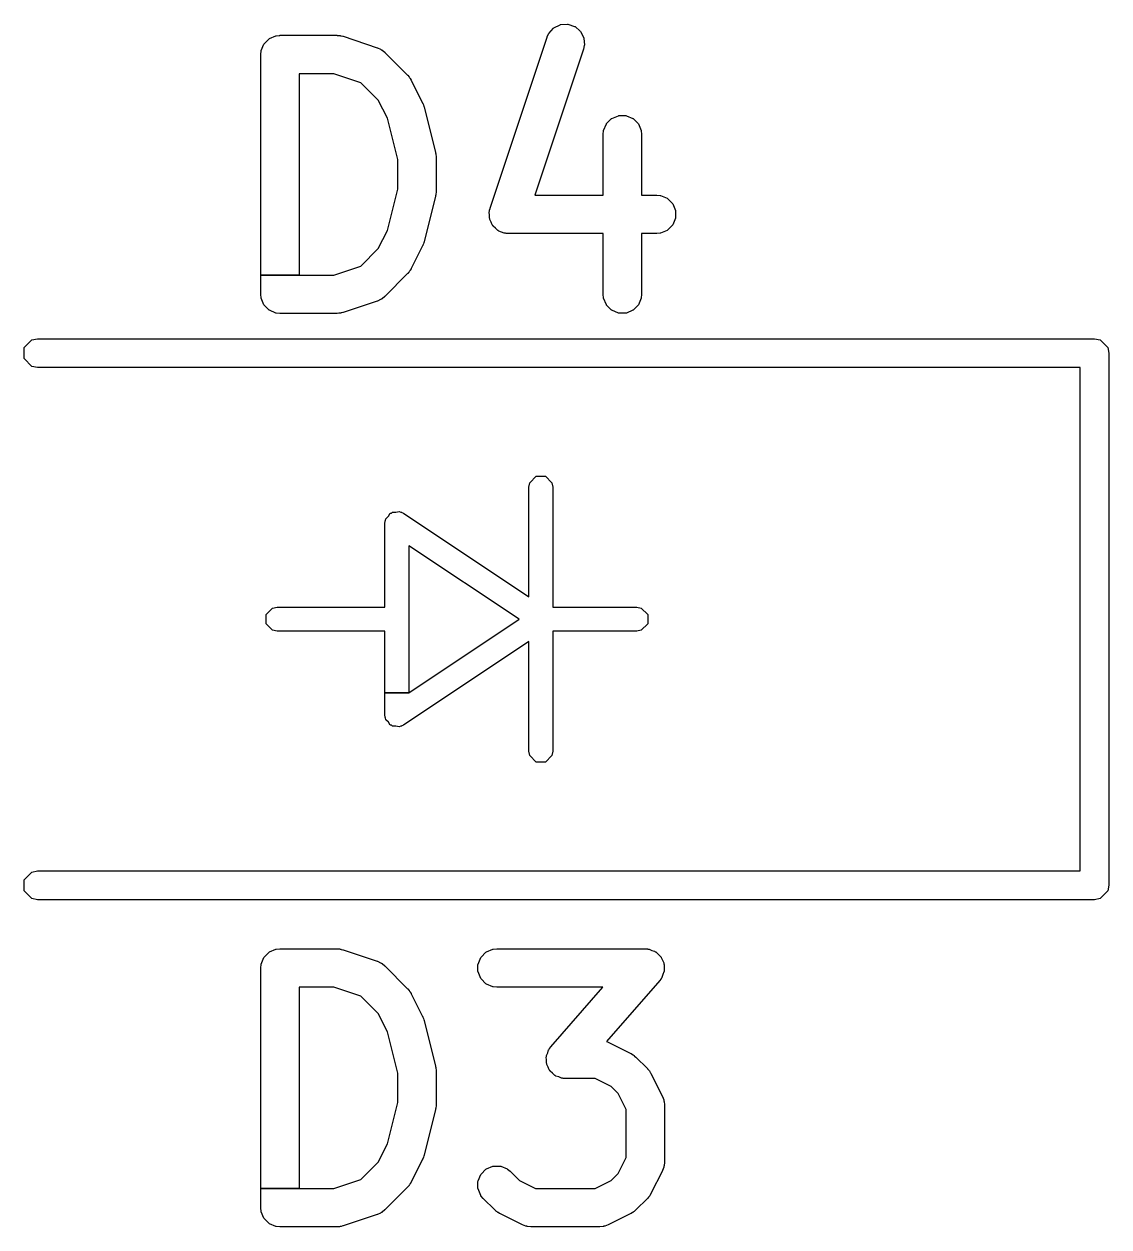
# Model space of a CAD drawing. Header units: millimetres. Extents: x 73 to 173, y -160 to -92.
# Drawn here: x 149.94 to 154.47, y -159.66 to -154.65 of the extents above; entities that cross this region are included whole.
import ezdxf

# ---------------------------------------------------------------- set-up
doc = ezdxf.new("R2010")
doc.units = ezdxf.units.MM
doc.layers.add('F.Silkscreen', color=41, linetype='CONTINUOUS', true_color=0xf2eda1)

msp = doc.modelspace()

# ---------------------------------------------------------------- linework, layer by layer
at = {"layer": 'F.Silkscreen', "linetype": 'CONTINUOUS'}
for p, q in [((152.133447, -154.686782), (152.152621, -154.664675)), ((152.152621, -154.664675), (152.154162, -154.663479)), ((152.154162, -154.663479), (152.180335, -154.650392)), ((152.180335, -154.650392), (152.182216, -154.649877)), ((152.182216, -154.649877), (152.211406, -154.647802)), ((152.211406, -154.647802), (152.213342, -154.648046)), ((152.213342, -154.648046), (152.241104, -154.6573)), ((152.241104, -154.6573), (152.242799, -154.658266)), ((152.242799, -154.658266), (152.264907, -154.67744)), ((150.946009, -154.729615), (150.966701, -154.708923)), ((150.966701, -154.708923), (150.968324, -154.70784)), ((150.968324, -154.70784), (150.99536, -154.696641)), ((150.99536, -154.696641), (150.996783, -154.696284)), ((150.996783, -154.696284), (151.011415, -154.694843)), ((151.011415, -154.694843), (151.011905, -154.694819)), ((151.011905, -154.694819), (151.25, -154.694819)), ((151.25, -154.694819), (151.25049, -154.694843)), ((151.25049, -154.694843), (151.257476, -154.69553)), ((151.257476, -154.69553), (151.259026, -154.695421)), ((151.259026, -154.695421), (151.260488, -154.695532)), ((151.260488, -154.695532), (151.26278, -154.696052)), ((151.26278, -154.696052), (151.265123, -154.696284)), ((151.265123, -154.696284), (151.266545, -154.69664)), ((151.266545, -154.69664), (151.267989, -154.697237)), ((151.267989, -154.697237), (151.274826, -154.698793)), ((151.274826, -154.698793), (151.275298, -154.698925)), ((151.275298, -154.698925), (151.418155, -154.746544)), ((151.888392, -155.416187), (152.126487, -154.701902)), ((152.126487, -154.701902), (152.126664, -154.701445)), ((152.126664, -154.701445), (152.132658, -154.68802)), ((152.132658, -154.68802), (152.133447, -154.686782)), ((152.264907, -154.67744), (152.266103, -154.678981)), ((152.266103, -154.678981), (152.279189, -154.705155)), ((152.279189, -154.705155), (152.279704, -154.707036)), ((152.279704, -154.707036), (152.281779, -154.736226)), ((150.931905, -154.774819), (150.931929, -154.774329)), ((150.931905, -155.694819), (150.931905, -154.774819)), ((150.931929, -154.774329), (150.93337, -154.759697)), ((150.93337, -154.759697), (150.933727, -154.758274)), ((150.933727, -154.758274), (150.944926, -154.731238)), ((150.944926, -154.731238), (150.946009, -154.729615)), ((151.418155, -154.746544), (151.418612, -154.746721)), ((151.418612, -154.746721), (151.432037, -154.752715)), ((151.432037, -154.752715), (151.433275, -154.753504)), ((151.433275, -154.753504), (151.434696, -154.754737)), ((151.434696, -154.754737), (151.436439, -154.755459)), ((151.436439, -154.755459), (151.437697, -154.756213)), ((151.437697, -154.756213), (151.449062, -154.76554)), ((151.449062, -154.76554), (151.449426, -154.765869)), ((151.449426, -154.765869), (151.544664, -154.861107)), ((152.278275, -154.752499), (152.07528, -155.361485)), ((152.278408, -154.752027), (152.278275, -154.752499)), ((152.281668, -154.73769), (152.278408, -154.752027)), ((152.281779, -154.736226), (152.281668, -154.73769)), ((151.23702, -154.854819), (151.091905, -154.854819)), ((151.091905, -154.854819), (151.091905, -155.694819)), ((151.34964, -154.892359), (151.23702, -154.854819)), ((151.544664, -154.861107), (151.544993, -154.861471)), ((151.544993, -154.861471), (151.549445, -154.866895)), ((151.549445, -154.866895), (151.550622, -154.867916)), ((151.550622, -154.867916), (151.551576, -154.869028)), ((151.551576, -154.869028), (151.552827, -154.871015)), ((151.552827, -154.871015), (151.554321, -154.872836)), ((151.554321, -154.872836), (151.555076, -154.874096)), ((151.555076, -154.874096), (151.555672, -154.875536)), ((151.422347, -154.965066), (151.34964, -154.892359)), ((151.555672, -154.875536), (151.559408, -154.881471)), ((151.559408, -154.881471), (151.559649, -154.881899)), ((151.559649, -154.881899), (151.607268, -154.977137)), ((151.46023, -155.040832), (151.422347, -154.965066)), ((151.607268, -154.977137), (151.607466, -154.977586)), ((151.607466, -154.977586), (151.60769, -154.978172)), ((151.60769, -154.978172), (151.608237, -154.979196)), ((151.608237, -154.979196), (151.610412, -154.985285)), ((151.610412, -154.985285), (151.612721, -154.991317)), ((151.612721, -154.991317), (151.612972, -154.99245)), ((151.612972, -154.99245), (151.613183, -154.993041)), ((151.613183, -154.993041), (151.613326, -154.993511)), ((151.613326, -154.993511), (151.660945, -155.183987)), ((151.503333, -155.213241), (151.46023, -155.040832)), ((152.362298, -155.091607), (152.373497, -155.064571)), ((152.373497, -155.064571), (152.37458, -155.062948)), ((152.37458, -155.062948), (152.395272, -155.042256)), ((152.395272, -155.042256), (152.396895, -155.041173)), ((152.396895, -155.041173), (152.423931, -155.029974)), ((152.423931, -155.029974), (152.425844, -155.029593)), ((152.425844, -155.029593), (152.455108, -155.029593)), ((152.455108, -155.029593), (152.457021, -155.029974)), ((152.457021, -155.029974), (152.484057, -155.041173)), ((152.484057, -155.041173), (152.48568, -155.042256)), ((152.48568, -155.042256), (152.506372, -155.062948)), ((152.506372, -155.062948), (152.507455, -155.064571)), ((152.507455, -155.064571), (152.518654, -155.091607)), ((152.360476, -155.108152), (152.3605, -155.107662)), ((152.360476, -155.361485), (152.360476, -155.108152)), ((152.3605, -155.107662), (152.361941, -155.09303)), ((152.361941, -155.09303), (152.362298, -155.091607)), ((152.518654, -155.091607), (152.519011, -155.09303)), ((152.519011, -155.09303), (152.520452, -155.107662)), ((152.520452, -155.107662), (152.520476, -155.108152)), ((152.520476, -155.108152), (152.520476, -155.361485)), ((151.503333, -155.336395), (151.503333, -155.213241)), ((151.660945, -155.183987), (151.66104, -155.184469)), ((151.66104, -155.184469), (151.661324, -155.186392)), ((151.661324, -155.186392), (151.661512, -155.186846)), ((151.661512, -155.186846), (151.661868, -155.188269)), ((151.661868, -155.188269), (151.662398, -155.19366)), ((151.662398, -155.19366), (151.66319, -155.199012)), ((151.663189, -155.200482), (151.663117, -155.200959)), ((151.663117, -155.200959), (151.663309, -155.202899)), ((151.66319, -155.199012), (151.663189, -155.200482)), ((151.663309, -155.202899), (151.663333, -155.20339)), ((151.663333, -155.20339), (151.663333, -155.346247)), ((151.46023, -155.508803), (151.503333, -155.336395)), ((151.660945, -155.36565), (151.613326, -155.556126)), ((151.66104, -155.365168), (151.660945, -155.36565)), ((151.661324, -155.363243), (151.66104, -155.365168)), ((151.661511, -155.362793), (151.661324, -155.363243)), ((151.661868, -155.361368), (151.661511, -155.362793)), ((151.662398, -155.355975), (151.661868, -155.361368)), ((151.66319, -155.350625), (151.662398, -155.355975)), ((151.663309, -155.346738), (151.663117, -155.348677)), ((151.663117, -155.348677), (151.663189, -155.349156)), ((151.663189, -155.349156), (151.66319, -155.350625)), ((151.663333, -155.346247), (151.663309, -155.346738)), ((152.07528, -155.361485), (152.360476, -155.361485)), ((152.520476, -155.361485), (152.583333, -155.361485)), ((152.583333, -155.361485), (152.583823, -155.361509)), ((152.583823, -155.361509), (152.598455, -155.36295)), ((152.598455, -155.36295), (152.599878, -155.363307)), ((152.599878, -155.363307), (152.626914, -155.374506)), ((152.626914, -155.374506), (152.628537, -155.375589)), ((152.628537, -155.375589), (152.649229, -155.396281)), ((151.885727, -155.426853), (151.886107, -155.424941)), ((151.885727, -155.427794), (151.885727, -155.426853)), ((151.886107, -155.424941), (151.886704, -155.423497)), ((151.886704, -155.423497), (151.88826, -155.416659)), ((151.88826, -155.416659), (151.888392, -155.416187)), ((152.649229, -155.396281), (152.650312, -155.397904)), ((152.650312, -155.397904), (152.661511, -155.42494)), ((152.661511, -155.42494), (152.661892, -155.426853)), ((152.661892, -155.426853), (152.661892, -155.456117)), ((151.884888, -155.43246), (151.884999, -155.430996)), ((151.885727, -155.444262), (151.884888, -155.43246)), ((151.884999, -155.430996), (151.885727, -155.427794)), ((151.885727, -155.456117), (151.885727, -155.444262)), ((151.886108, -155.458031), (151.885727, -155.456117)), ((151.886829, -155.459772), (151.886108, -155.458031)), ((151.886963, -155.46165), (151.886829, -155.459772)), ((151.887478, -155.463531), (151.886963, -155.46165)), ((151.892772, -155.474121), (151.887478, -155.463531)), ((151.897307, -155.485067), (151.892772, -155.474121)), ((152.661511, -155.45803), (152.650312, -155.485066)), ((152.661892, -155.456117), (152.661511, -155.45803)), ((151.422347, -155.58457), (151.46023, -155.508803)), ((151.89839, -155.486689), (151.897307, -155.485067)), ((151.899723, -155.488022), (151.89839, -155.486689)), ((151.900564, -155.489704), (151.899723, -155.488022)), ((151.90176, -155.491245), (151.900564, -155.489704)), ((151.910698, -155.498997), (151.90176, -155.491245)), ((151.919082, -155.507381), (151.910698, -155.498997)), ((151.920705, -155.508465), (151.919082, -155.507381)), ((151.922444, -155.509185), (151.920705, -155.508465)), ((151.923867, -155.510419), (151.922444, -155.509185)), ((151.925562, -155.511385), (151.923867, -155.510419)), ((151.936797, -155.51513), (151.925562, -155.511385)), ((151.947741, -155.519663), (151.936797, -155.51513)), ((151.949165, -155.52002), (151.947741, -155.519663)), ((151.952429, -155.52034), (151.949165, -155.52002)), ((151.953323, -155.520639), (151.952429, -155.52034)), ((151.955262, -155.520883), (151.953323, -155.520639)), ((151.95681, -155.520772), (151.955262, -155.520883)), ((151.963796, -155.521461), (151.95681, -155.520772)), ((151.964286, -155.521485), (151.963796, -155.521461)), ((152.360476, -155.521485), (151.964286, -155.521485)), ((152.360476, -155.774819), (152.360476, -155.521485)), ((152.583333, -155.521485), (152.520476, -155.521485)), ((152.520476, -155.521485), (152.520476, -155.774819)), ((152.583823, -155.521461), (152.583333, -155.521485)), ((152.598455, -155.52002), (152.583823, -155.521461)), ((152.599878, -155.519663), (152.598455, -155.52002)), ((152.626914, -155.508464), (152.599878, -155.519663)), ((152.628537, -155.507381), (152.626914, -155.508464)), ((152.649229, -155.486689), (152.628537, -155.507381)), ((152.650312, -155.485066), (152.649229, -155.486689)), ((151.607268, -155.5725), (151.559649, -155.667738)), ((151.607466, -155.572049), (151.607268, -155.5725)), ((151.607689, -155.571464), (151.607466, -155.572049)), ((151.608237, -155.570441), (151.607689, -155.571464)), ((151.610407, -155.564365), (151.608237, -155.570441)), ((151.612721, -155.558321), (151.610407, -155.564365)), ((151.612971, -155.557188), (151.612721, -155.558321)), ((151.613183, -155.556597), (151.612971, -155.557188)), ((151.613326, -155.556126), (151.613183, -155.556597)), ((151.349639, -155.657278), (151.422347, -155.58457)), ((151.23702, -155.694819), (151.349639, -155.657278)), ((151.55432, -155.676801), (151.552828, -155.678616)), ((151.555076, -155.675539), (151.55432, -155.676801)), ((151.555669, -155.674103), (151.555076, -155.675539)), ((151.559408, -155.668166), (151.555669, -155.674103)), ((151.559649, -155.667738), (151.559408, -155.668166)), ((150.931905, -155.774819), (150.931905, -155.694819)), ((150.931905, -155.694819), (151.091905, -155.694819)), ((151.091905, -155.694819), (150.931905, -155.694819)), ((151.091905, -155.694819), (151.23702, -155.694819)), ((151.544665, -155.688529), (151.449426, -155.783769)), ((151.544994, -155.688165), (151.544665, -155.688529)), ((151.549441, -155.682744), (151.544994, -155.688165)), ((151.550619, -155.681724), (151.549441, -155.682744)), ((151.551577, -155.680607), (151.550619, -155.681724)), ((151.552828, -155.678616), (151.551577, -155.680607)), ((150.931929, -155.775309), (150.931905, -155.774819)), ((150.93337, -155.789941), (150.931929, -155.775309)), ((152.3605, -155.775309), (152.360476, -155.774819)), ((152.361941, -155.789941), (152.3605, -155.775309)), ((152.520452, -155.775309), (152.519011, -155.789941)), ((152.520476, -155.774819), (152.520452, -155.775309)), ((150.933727, -155.791364), (150.93337, -155.789941)), ((150.944926, -155.8184), (150.933727, -155.791364)), ((150.946009, -155.820023), (150.944926, -155.8184)), ((150.966701, -155.840715), (150.946009, -155.820023)), ((151.418155, -155.803094), (151.275298, -155.850713)), ((151.418612, -155.802917), (151.418155, -155.803094)), ((151.432037, -155.796923), (151.418612, -155.802917)), ((151.433276, -155.796133), (151.432037, -155.796923)), ((151.434696, -155.7949), (151.433276, -155.796133)), ((151.436437, -155.79418), (151.434696, -155.7949)), ((151.437697, -155.793425), (151.436437, -155.79418)), ((151.449062, -155.784098), (151.437697, -155.793425)), ((151.449426, -155.783769), (151.449062, -155.784098)), ((152.362298, -155.791364), (152.361941, -155.789941)), ((152.373497, -155.8184), (152.362298, -155.791364)), ((152.37458, -155.820023), (152.373497, -155.8184)), ((152.395272, -155.840715), (152.37458, -155.820023)), ((152.506372, -155.820023), (152.48568, -155.840715)), ((152.507455, -155.8184), (152.506372, -155.820023)), ((152.518654, -155.791364), (152.507455, -155.8184)), ((152.519011, -155.789941), (152.518654, -155.791364)), ((150.968324, -155.841798), (150.966701, -155.840715)), ((150.99536, -155.852997), (150.968324, -155.841798)), ((150.996783, -155.853354), (150.99536, -155.852997)), ((151.011415, -155.854795), (150.996783, -155.853354)), ((151.011905, -155.854819), (151.011415, -155.854795)), ((151.25, -155.854819), (151.011905, -155.854819)), ((151.250491, -155.854795), (151.25, -155.854819)), ((151.257475, -155.854106), (151.250491, -155.854795)), ((151.259024, -155.854217), (151.257475, -155.854106)), ((151.260489, -155.854105), (151.259024, -155.854217)), ((151.262776, -155.853584), (151.260489, -155.854105)), ((151.265121, -155.853354), (151.262776, -155.853584)), ((151.266547, -155.852997), (151.265121, -155.853354)), ((151.267985, -155.8524), (151.266547, -155.852997)), ((151.274825, -155.850846), (151.267985, -155.8524)), ((151.275298, -155.850713), (151.274825, -155.850846)), ((152.396895, -155.841798), (152.395272, -155.840715)), ((152.423931, -155.852997), (152.396895, -155.841798)), ((152.425844, -155.853378), (152.423931, -155.852997)), ((152.455108, -155.853378), (152.425844, -155.853378)), ((152.457021, -155.852997), (152.455108, -155.853378)), ((152.484057, -155.841798), (152.457021, -155.852997)), ((152.48568, -155.840715), (152.484057, -155.841798)), ((149.944567, -155.997039), (149.977039, -155.964567)), ((149.977039, -155.964567), (150, -155.96)), ((150, -155.96), (154.41, -155.96)), ((154.41, -155.96), (154.432961, -155.964567)), ((154.432961, -155.964567), (154.465433, -155.997039)), ((149.944567, -156.042961), (149.944567, -155.997039)), ((154.465433, -155.997039), (154.47, -156.02)), ((154.47, -156.02), (154.47, -158.24)), ((149.977039, -156.075433), (149.944567, -156.042961)), ((150, -156.08), (149.977039, -156.075433)), ((154.35, -156.08), (150, -156.08)), ((154.35, -158.18), (154.35, -156.08)), ((152.05, -156.58), (152.053806, -156.560866)), ((152.05, -157.036573), (152.05, -156.58)), ((152.053806, -156.560866), (152.080866, -156.533806)), ((152.080866, -156.533806), (152.119134, -156.533806)), ((152.119134, -156.533806), (152.146194, -156.560866)), ((152.146194, -156.560866), (152.15, -156.58)), ((152.15, -156.58), (152.15, -157.08)), ((151.495428, -156.683806), (151.509703, -156.680951)), ((151.509703, -156.680951), (151.516617, -156.683806)), ((151.45, -156.73), (151.451441, -156.722751)), ((151.45, -157.08), (151.45, -156.73)), ((151.450951, -156.720297), (151.452346, -156.718203)), ((151.451441, -156.722751), (151.450951, -156.720297)), ((151.452346, -156.718203), (151.453806, -156.710866)), ((151.453806, -156.710866), (151.464102, -156.700569)), ((151.464102, -156.700569), (151.472178, -156.688456)), ((151.472178, -156.688456), (151.477225, -156.687446)), ((151.477225, -156.687446), (151.480866, -156.683806)), ((151.480866, -156.683806), (151.495428, -156.683806)), ((151.516617, -156.683806), (151.519134, -156.683806)), ((151.519134, -156.683806), (151.520904, -156.685576)), ((151.520904, -156.685576), (151.527735, -156.688397)), ((151.527735, -156.688397), (152.05, -157.036573)), ((152.009861, -157.13), (151.55, -156.823426)), ((151.55, -156.823426), (151.55, -157.436573)), ((150.980866, -157.083806), (151, -157.08)), ((151, -157.08), (151.45, -157.08)), ((152.15, -157.08), (152.5, -157.08)), ((152.5, -157.08), (152.519134, -157.083806)), ((150.953806, -157.110866), (150.980866, -157.083806)), ((150.953806, -157.149134), (150.953806, -157.110866)), ((151.55, -157.436573), (152.009861, -157.13)), ((152.519134, -157.083806), (152.546194, -157.110866)), ((152.546194, -157.110866), (152.546194, -157.149134)), ((150.980866, -157.176194), (150.953806, -157.149134)), ((151, -157.18), (150.980866, -157.176194)), ((151.45, -157.18), (151, -157.18)), ((151.45, -157.436573), (151.45, -157.18)), ((152.5, -157.18), (152.15, -157.18)), ((152.15, -157.18), (152.15, -157.68)), ((152.519134, -157.176194), (152.5, -157.18)), ((152.546194, -157.149134), (152.519134, -157.176194)), ((152.05, -157.223426), (151.527735, -157.571603)), ((152.05, -157.68), (152.05, -157.223426)), ((151.45, -157.53), (151.45, -157.436573)), ((151.45, -157.436573), (151.55, -157.436573)), ((151.55, -157.436573), (151.45, -157.436573)), ((151.451441, -157.537248), (151.45, -157.53)), ((151.450951, -157.539703), (151.451441, -157.537248)), ((151.452346, -157.541796), (151.450951, -157.539703)), ((151.453806, -157.549134), (151.452346, -157.541796)), ((151.464102, -157.55943), (151.453806, -157.549134)), ((151.472178, -157.571544), (151.464102, -157.55943)), ((151.477225, -157.572553), (151.472178, -157.571544)), ((151.480866, -157.576194), (151.477225, -157.572553)), ((151.495428, -157.576194), (151.480866, -157.576194)), ((151.509703, -157.579049), (151.495428, -157.576194)), ((151.516617, -157.576194), (151.509703, -157.579049)), ((151.519134, -157.576194), (151.516617, -157.576194)), ((151.520904, -157.574423), (151.519134, -157.576194)), ((151.527735, -157.571603), (151.520904, -157.574423)), ((152.053806, -157.699134), (152.05, -157.68)), ((152.15, -157.68), (152.146194, -157.699134)), ((152.080866, -157.726194), (152.053806, -157.699134)), ((152.119134, -157.726194), (152.080866, -157.726194)), ((152.146194, -157.699134), (152.119134, -157.726194)), ((149.944567, -158.217039), (149.977039, -158.184567)), ((149.977039, -158.184567), (150, -158.18)), ((150, -158.18), (154.35, -158.18)), ((149.944567, -158.262961), (149.944567, -158.217039)), ((149.977039, -158.295433), (149.944567, -158.262961)), ((154.465433, -158.262961), (154.432961, -158.295433)), ((154.47, -158.24), (154.465433, -158.262961)), ((150, -158.3), (149.977039, -158.295433)), ((154.41, -158.3), (150, -158.3)), ((154.432961, -158.295433), (154.41, -158.3)), ((150.946009, -158.539615), (150.966701, -158.518923)), ((150.966701, -158.518923), (150.968324, -158.51784)), ((150.968324, -158.51784), (150.99536, -158.506641)), ((150.99536, -158.506641), (150.996783, -158.506284)), ((150.996783, -158.506284), (151.011415, -158.504843)), ((151.011415, -158.504843), (151.011905, -158.504819)), ((151.011905, -158.504819), (151.25, -158.504819)), ((151.25, -158.504819), (151.25049, -158.504843)), ((151.25049, -158.504843), (151.257476, -158.50553)), ((151.257476, -158.50553), (151.259026, -158.505421)), ((151.259026, -158.505421), (151.260488, -158.505532)), ((151.260488, -158.505532), (151.26278, -158.506052)), ((151.26278, -158.506052), (151.265123, -158.506284)), ((151.265123, -158.506284), (151.266545, -158.50664)), ((151.266545, -158.50664), (151.267989, -158.507237)), ((151.267989, -158.507237), (151.274826, -158.508793)), ((151.274826, -158.508793), (151.275298, -158.508925)), ((151.275298, -158.508925), (151.418155, -158.556544)), ((151.850771, -158.539615), (151.871463, -158.518923)), ((151.871463, -158.518923), (151.873086, -158.51784)), ((151.873086, -158.51784), (151.900122, -158.506641)), ((151.900122, -158.506641), (151.901545, -158.506284)), ((151.901545, -158.506284), (151.916177, -158.504843)), ((151.916177, -158.504843), (151.916667, -158.504819)), ((151.916667, -158.504819), (152.535714, -158.504819)), ((152.535714, -158.504819), (152.536204, -158.504843)), ((152.536204, -158.504843), (152.543531, -158.505564)), ((152.543531, -158.505564), (152.545088, -158.505461)), ((152.545088, -158.505461), (152.547021, -158.505713)), ((152.547021, -158.505713), (152.547835, -158.505988)), ((152.547835, -158.505988), (152.550836, -158.506284)), ((152.550836, -158.506284), (152.552259, -158.506641)), ((152.552259, -158.506641), (152.56336, -158.511239)), ((152.56336, -158.511239), (152.574743, -158.515089)), ((152.574743, -158.515089), (152.576432, -158.516061)), ((152.576432, -158.516061), (152.577717, -158.517185)), ((152.577717, -158.517185), (152.579297, -158.51784)), ((152.579297, -158.51784), (152.580918, -158.518923)), ((152.580918, -158.518923), (152.589419, -158.527424)), ((152.589419, -158.527424), (152.598457, -158.535332)), ((152.598457, -158.535332), (152.599647, -158.536879)), ((152.599647, -158.536879), (152.600403, -158.538408)), ((150.931905, -158.584819), (150.931929, -158.584329)), ((150.931905, -159.504819), (150.931905, -158.584819)), ((150.931929, -158.584329), (150.93337, -158.569697)), ((150.93337, -158.569697), (150.933727, -158.568274)), ((150.933727, -158.568274), (150.944926, -158.541238)), ((150.944926, -158.541238), (150.946009, -158.539615)), ((151.418155, -158.556544), (151.418612, -158.556721)), ((151.418612, -158.556721), (151.432037, -158.562715)), ((151.432037, -158.562715), (151.433275, -158.563504)), ((151.433275, -158.563504), (151.434696, -158.564737)), ((151.434696, -158.564737), (151.436439, -158.565459)), ((151.436439, -158.565459), (151.437697, -158.566213)), ((151.437697, -158.566213), (151.449062, -158.57554)), ((151.449062, -158.57554), (151.449426, -158.575869)), ((151.449426, -158.575869), (151.544664, -158.671107)), ((151.838108, -158.570187), (151.838489, -158.568274)), ((151.838108, -158.599451), (151.838108, -158.570187)), ((151.838489, -158.568274), (151.849688, -158.541238)), ((151.849688, -158.541238), (151.850771, -158.539615)), ((152.600403, -158.538408), (152.60161, -158.539615)), ((152.60161, -158.539615), (152.602693, -158.541238)), ((152.602693, -158.541238), (152.607286, -158.552328)), ((152.607286, -158.552328), (152.612619, -158.563111)), ((152.612619, -158.563111), (152.613126, -158.564995)), ((152.613126, -158.564995), (152.613239, -158.566698)), ((152.613239, -158.566698), (152.613892, -158.568274)), ((152.613892, -158.568274), (152.614273, -158.570187)), ((152.614273, -158.570187), (152.614273, -158.582204)), ((152.614273, -158.582204), (152.615072, -158.594193)), ((151.838489, -158.601364), (151.838108, -158.599451)), ((151.849688, -158.6284), (151.838489, -158.601364)), ((151.850771, -158.630023), (151.849688, -158.6284)), ((151.871463, -158.650715), (151.850771, -158.630023)), ((152.59592, -158.6375), (152.373748, -158.891409)), ((152.596225, -158.637115), (152.59592, -158.6375)), ((152.600507, -158.631123), (152.596225, -158.637115)), ((152.601608, -158.630024), (152.600507, -158.631123)), ((152.602694, -158.628399), (152.601608, -158.630024)), ((152.603023, -158.627603), (152.602694, -158.628399)), ((152.604775, -158.625154), (152.603023, -158.627603)), ((152.605445, -158.623847), (152.604775, -158.625154)), ((152.609294, -158.612462), (152.605445, -158.623847)), ((152.613892, -158.601365), (152.609294, -158.612462)), ((152.614273, -158.599451), (152.613892, -158.601365)), ((152.614819, -158.596127), (152.614273, -158.597741)), ((152.614273, -158.597741), (152.614273, -158.599451)), ((152.615072, -158.594193), (152.614819, -158.596127)), ((151.23702, -158.664819), (151.091905, -158.664819)), ((151.091905, -158.664819), (151.091905, -159.504819)), ((151.34964, -158.702359), (151.23702, -158.664819)), ((151.544664, -158.671107), (151.544993, -158.671471)), ((151.544993, -158.671471), (151.549445, -158.676895)), ((151.549445, -158.676895), (151.550622, -158.677916)), ((151.550622, -158.677916), (151.551576, -158.679028)), ((151.551576, -158.679028), (151.552827, -158.681015)), ((151.552827, -158.681015), (151.554321, -158.682836)), ((151.554321, -158.682836), (151.555076, -158.684096)), ((151.555076, -158.684096), (151.555672, -158.685536)), ((151.555672, -158.685536), (151.559408, -158.691471)), ((151.873086, -158.651798), (151.871463, -158.650715)), ((151.900122, -158.662997), (151.873086, -158.651798)), ((151.901545, -158.663354), (151.900122, -158.662997)), ((151.916177, -158.664795), (151.901545, -158.663354)), ((151.916667, -158.664819), (151.916177, -158.664795)), ((152.359413, -158.664819), (151.916667, -158.664819)), ((152.142175, -158.91309), (152.359413, -158.664819)), ((151.422347, -158.775066), (151.34964, -158.702359)), ((151.559408, -158.691471), (151.559649, -158.691899)), ((151.559649, -158.691899), (151.607268, -158.787137)), ((151.46023, -158.850832), (151.422347, -158.775066)), ((151.607268, -158.787137), (151.607466, -158.787586)), ((151.607466, -158.787586), (151.60769, -158.788172)), ((151.60769, -158.788172), (151.608237, -158.789196)), ((151.608237, -158.789196), (151.610412, -158.795285)), ((151.610412, -158.795285), (151.612721, -158.801317)), ((151.612721, -158.801317), (151.612972, -158.80245)), ((151.612972, -158.80245), (151.613183, -158.803041)), ((151.613183, -158.803041), (151.613326, -158.803511)), ((151.613326, -158.803511), (151.660945, -158.993987)), ((151.503333, -159.023241), (151.46023, -158.850832)), ((152.124203, -158.949226), (152.128801, -158.938123)), ((152.128801, -158.938123), (152.132651, -158.926742)), ((152.132651, -158.926742), (152.133319, -158.925437)), ((152.133319, -158.925437), (152.135073, -158.922982)), ((152.135073, -158.922982), (152.135403, -158.922187)), ((152.135403, -158.922187), (152.136484, -158.920569)), ((152.136484, -158.920569), (152.137589, -158.919462)), ((152.137589, -158.919462), (152.141871, -158.913475)), ((152.141871, -158.913475), (152.142175, -158.91309)), ((152.373748, -158.891409), (152.380566, -158.894019)), ((152.380566, -158.894019), (152.381015, -158.894217)), ((152.381015, -158.894217), (152.476253, -158.941836)), ((152.123023, -158.956398), (152.123275, -158.954464)), ((152.123822, -158.968385), (152.123023, -158.956398)), ((152.123275, -158.954464), (152.123822, -158.952845)), ((152.123822, -158.951139), (152.124203, -158.949226)), ((152.123822, -158.952845), (152.123822, -158.951139)), ((152.123822, -158.980403), (152.123822, -158.968385)), ((152.124202, -158.982315), (152.123822, -158.980403)), ((152.124854, -158.983892), (152.124202, -158.982315)), ((152.124969, -158.985597), (152.124854, -158.983892)), ((152.125476, -158.987479), (152.124969, -158.985597)), ((152.130804, -158.998255), (152.125476, -158.987479)), ((152.476253, -158.941836), (152.47668, -158.942076)), ((152.47668, -158.942076), (152.482621, -158.945814)), ((152.482621, -158.945814), (152.484059, -158.946411)), ((152.484059, -158.946411), (152.485317, -158.947166)), ((152.485317, -158.947166), (152.487127, -158.948652)), ((152.487127, -158.948652), (152.489123, -158.949908)), ((152.489123, -158.949908), (152.490238, -158.950864)), ((152.490238, -158.950864), (152.491261, -158.952044)), ((152.491261, -158.952044), (152.496681, -158.956492)), ((152.496681, -158.956492), (152.497045, -158.956821)), ((152.497045, -158.956821), (152.544664, -159.00444)), ((151.503333, -159.146395), (151.503333, -159.023241)), ((151.660945, -158.993987), (151.66104, -158.994469)), ((151.66104, -158.994469), (151.661324, -158.996392)), ((151.661324, -158.996392), (151.661512, -158.996846)), ((151.661512, -158.996846), (151.661868, -158.998269)), ((151.661868, -158.998269), (151.662398, -159.00366)), ((151.662398, -159.00366), (151.66319, -159.009012)), ((151.663189, -159.010482), (151.663117, -159.010959)), ((151.663117, -159.010959), (151.663309, -159.012899)), ((151.66319, -159.009012), (151.663189, -159.010482)), ((151.663309, -159.012899), (151.663333, -159.01339)), ((151.663333, -159.01339), (151.663333, -159.156247)), ((152.135402, -159.009353), (152.130804, -158.998255)), ((152.136485, -159.010975), (152.135402, -159.009353)), ((152.13769, -159.01218), (152.136485, -159.010975)), ((152.138448, -159.013712), (152.13769, -159.01218)), ((152.139638, -159.015258), (152.138448, -159.013712)), ((152.148674, -159.023164), (152.139638, -159.015258)), ((152.157177, -159.031667), (152.148674, -159.023164)), ((152.158799, -159.03275), (152.157177, -159.031667)), ((152.160374, -159.033402), (152.158799, -159.03275)), ((152.161662, -159.034529), (152.160374, -159.033402)), ((152.163352, -159.035502), (152.161662, -159.034529)), ((152.174741, -159.039353), (152.163352, -159.035502)), ((152.185835, -159.043949), (152.174741, -159.039353)), ((152.544664, -159.00444), (152.544993, -159.004804)), ((152.544993, -159.004804), (152.549442, -159.010226)), ((152.549442, -159.010226), (152.550621, -159.011248)), ((152.550621, -159.011248), (152.551577, -159.012363)), ((152.551577, -159.012363), (152.552829, -159.014353)), ((152.552829, -159.014353), (152.554319, -159.016168)), ((152.554319, -159.016168), (152.555074, -159.017427)), ((152.555074, -159.017427), (152.555668, -159.018861)), ((152.555668, -159.018861), (152.559409, -159.024805)), ((152.559409, -159.024805), (152.559649, -159.025232)), ((152.559649, -159.025232), (152.607268, -159.12047)), ((152.18726, -159.044306), (152.185835, -159.043949)), ((152.190259, -159.0446), (152.18726, -159.044306)), ((152.191072, -159.044876), (152.190259, -159.0446)), ((152.19301, -159.045129), (152.191072, -159.044876)), ((152.194563, -159.045024), (152.19301, -159.045129)), ((152.20189, -159.045747), (152.194563, -159.045024)), ((152.202381, -159.045771), (152.20189, -159.045747)), ((152.326353, -159.045771), (152.202381, -159.045771)), ((152.393085, -159.079137), (152.326353, -159.045771)), ((152.422348, -159.1084), (152.393085, -159.079137)), ((152.455714, -159.175132), (152.422348, -159.1084)), ((152.607268, -159.12047), (152.607466, -159.120919)), ((152.607466, -159.120919), (152.612721, -159.13465)), ((152.612721, -159.13465), (152.613038, -159.136083)), ((152.613038, -159.136083), (152.613171, -159.137962)), ((152.613171, -159.137962), (152.613892, -159.139702)), ((152.613892, -159.139702), (152.614249, -159.141125)), ((151.46023, -159.318803), (151.503333, -159.146395)), ((151.660945, -159.17565), (151.613326, -159.366126)), ((151.66104, -159.175168), (151.660945, -159.17565)), ((151.661324, -159.173243), (151.66104, -159.175168)), ((151.661511, -159.172793), (151.661324, -159.173243)), ((151.661868, -159.171368), (151.661511, -159.172793)), ((151.662398, -159.165975), (151.661868, -159.171368)), ((151.66319, -159.160625), (151.662398, -159.165975)), ((151.663309, -159.156738), (151.663117, -159.158677)), ((151.663117, -159.158677), (151.663189, -159.159156)), ((151.663189, -159.159156), (151.66319, -159.160625)), ((151.663333, -159.156247), (151.663309, -159.156738)), ((152.455714, -159.375456), (152.455714, -159.175132)), ((152.614249, -159.141125), (152.61569, -159.155757)), ((152.61569, -159.155757), (152.615714, -159.156247)), ((152.615714, -159.156247), (152.615714, -159.394342)), ((151.422347, -159.39457), (151.46023, -159.318803)), ((151.607268, -159.3825), (151.559649, -159.477738)), ((151.607466, -159.382049), (151.607268, -159.3825)), ((151.607689, -159.381464), (151.607466, -159.382049)), ((151.608237, -159.380441), (151.607689, -159.381464)), ((151.610407, -159.374365), (151.608237, -159.380441)), ((151.612721, -159.368321), (151.610407, -159.374365)), ((151.612971, -159.367188), (151.612721, -159.368321)), ((151.613183, -159.366597), (151.612971, -159.367188)), ((151.613326, -159.366126), (151.613183, -159.366597)), ((152.422346, -159.442191), (152.455714, -159.375456)), ((151.349639, -159.467278), (151.422347, -159.39457)), ((151.850771, -159.444376), (151.871464, -159.423683)), ((151.871464, -159.423683), (151.873087, -159.4226)), ((151.873087, -159.4226), (151.900123, -159.411402)), ((151.900123, -159.411402), (151.902036, -159.411021)), ((151.902036, -159.411021), (151.931299, -159.411021)), ((151.931299, -159.411021), (151.933212, -159.411402)), ((151.933212, -159.411402), (151.960248, -159.422601)), ((151.960248, -159.422601), (151.961507, -159.423355)), ((151.961507, -159.423355), (151.972873, -159.432683)), ((151.972873, -159.432683), (151.973237, -159.433013)), ((151.973237, -159.433013), (152.011675, -159.471452)), ((152.607268, -159.430119), (152.559649, -159.525357)), ((152.607466, -159.42967), (152.607268, -159.430119)), ((152.612721, -159.415939), (152.607466, -159.42967)), ((152.613038, -159.414506), (152.612721, -159.415939)), ((152.613171, -159.412626), (152.613038, -159.414506)), ((152.613892, -159.410888), (152.613171, -159.412626)), ((152.614249, -159.409464), (152.613892, -159.410888)), ((152.61569, -159.394832), (152.614249, -159.409464)), ((152.615714, -159.394342), (152.61569, -159.394832)), ((151.23702, -159.504819), (151.349639, -159.467278)), ((151.551577, -159.490607), (151.550619, -159.491724)), ((151.552828, -159.488616), (151.551577, -159.490607)), ((151.55432, -159.486801), (151.552828, -159.488616)), ((151.555076, -159.485539), (151.55432, -159.486801)), ((151.555669, -159.484103), (151.555076, -159.485539)), ((151.559408, -159.478166), (151.555669, -159.484103)), ((151.559649, -159.477738), (151.559408, -159.478166)), ((151.838108, -159.474948), (151.838489, -159.473035)), ((151.838108, -159.504211), (151.838108, -159.474948)), ((151.838489, -159.473035), (151.849688, -159.445999)), ((151.849688, -159.445999), (151.850771, -159.444376)), ((152.011675, -159.471452), (152.078409, -159.504819)), ((152.326353, -159.504819), (152.393085, -159.471452)), ((152.393085, -159.471452), (152.422346, -159.442191)), ((150.931905, -159.584819), (150.931905, -159.504819)), ((150.931905, -159.504819), (151.091905, -159.504819)), ((151.091905, -159.504819), (150.931905, -159.504819)), ((151.091905, -159.504819), (151.23702, -159.504819)), ((151.544665, -159.498529), (151.449426, -159.593769)), ((151.544994, -159.498165), (151.544665, -159.498529)), ((151.549441, -159.492744), (151.544994, -159.498165)), ((151.550619, -159.491724), (151.549441, -159.492744)), ((151.838489, -159.506124), (151.838108, -159.504211)), ((151.849687, -159.53316), (151.838489, -159.506124)), ((151.850441, -159.534419), (151.849687, -159.53316)), ((151.859768, -159.545784), (151.850441, -159.534419)), ((152.078409, -159.504819), (152.326353, -159.504819)), ((152.549441, -159.540363), (152.544993, -159.545785)), ((152.550619, -159.539343), (152.549441, -159.540363)), ((152.551577, -159.538226), (152.550619, -159.539343)), ((152.552828, -159.536235), (152.551577, -159.538226)), ((152.55432, -159.53442), (152.552828, -159.536235)), ((152.555076, -159.533158), (152.55432, -159.53442)), ((152.555669, -159.531722), (152.555076, -159.533158)), ((152.559408, -159.525785), (152.555669, -159.531722)), ((152.559649, -159.525357), (152.559408, -159.525785)), ((150.931929, -159.585309), (150.931905, -159.584819)), ((150.93337, -159.599941), (150.931929, -159.585309)), ((151.860097, -159.546147), (151.859768, -159.545784)), ((151.907716, -159.593767), (151.860097, -159.546147)), ((152.544664, -159.546148), (152.497046, -159.593767)), ((152.544993, -159.545785), (152.544664, -159.546148)), ((150.933727, -159.601364), (150.93337, -159.599941)), ((150.944926, -159.6284), (150.933727, -159.601364)), ((150.946009, -159.630023), (150.944926, -159.6284)), ((150.966701, -159.650715), (150.946009, -159.630023)), ((151.418155, -159.613094), (151.275298, -159.660713)), ((151.418612, -159.612917), (151.418155, -159.613094)), ((151.432037, -159.606923), (151.418612, -159.612917)), ((151.433276, -159.606133), (151.432037, -159.606923)), ((151.434696, -159.6049), (151.433276, -159.606133)), ((151.436437, -159.60418), (151.434696, -159.6049)), ((151.437697, -159.603425), (151.436437, -159.60418)), ((151.449062, -159.594098), (151.437697, -159.603425)), ((151.449426, -159.593769), (151.449062, -159.594098)), ((151.90808, -159.594097), (151.907716, -159.593767)), ((151.913502, -159.598546), (151.90808, -159.594097)), ((151.914525, -159.599726), (151.913502, -159.598546)), ((151.915638, -159.600681), (151.914525, -159.599726)), ((151.91763, -159.601935), (151.915638, -159.600681)), ((151.919446, -159.603425), (151.91763, -159.601935)), ((151.920704, -159.604179), (151.919446, -159.603425)), ((151.922138, -159.604773), (151.920704, -159.604179)), ((151.928082, -159.608514), (151.922138, -159.604773)), ((151.928509, -159.608754), (151.928082, -159.608514)), ((152.023747, -159.656373), (151.928509, -159.608754)), ((152.476253, -159.608754), (152.381015, -159.656373)), ((152.476681, -159.608513), (152.476253, -159.608754)), ((152.482617, -159.604775), (152.476681, -159.608513)), ((152.484057, -159.60418), (152.482617, -159.604775)), ((152.485317, -159.603424), (152.484057, -159.60418)), ((152.487127, -159.601937), (152.485317, -159.603424)), ((152.489123, -159.600682), (152.487127, -159.601937)), ((152.490238, -159.599725), (152.489123, -159.600682)), ((152.491259, -159.598546), (152.490238, -159.599725)), ((152.496682, -159.594097), (152.491259, -159.598546)), ((152.497046, -159.593767), (152.496682, -159.594097)), ((150.968324, -159.651798), (150.966701, -159.650715)), ((150.99536, -159.662997), (150.968324, -159.651798)), ((150.996783, -159.663354), (150.99536, -159.662997)), ((151.011415, -159.664795), (150.996783, -159.663354)), ((151.011905, -159.664819), (151.011415, -159.664795)), ((151.25, -159.664819), (151.011905, -159.664819)), ((151.250491, -159.664795), (151.25, -159.664819)), ((151.257475, -159.664106), (151.250491, -159.664795)), ((151.259024, -159.664217), (151.257475, -159.664106)), ((151.260489, -159.664105), (151.259024, -159.664217)), ((151.262776, -159.663584), (151.260489, -159.664105)), ((151.265121, -159.663354), (151.262776, -159.663584)), ((151.266547, -159.662997), (151.265121, -159.663354)), ((151.267985, -159.6624), (151.266547, -159.662997)), ((151.274825, -159.660846), (151.267985, -159.6624)), ((151.275298, -159.660713), (151.274825, -159.660846)), ((152.024196, -159.656571), (152.023747, -159.656373)), ((152.037927, -159.661826), (152.024196, -159.656571)), ((152.03936, -159.662143), (152.037927, -159.661826)), ((152.041239, -159.662276), (152.03936, -159.662143)), ((152.042979, -159.662997), (152.041239, -159.662276)), ((152.044402, -159.663354), (152.042979, -159.662997)), ((152.059034, -159.664795), (152.044402, -159.663354)), ((152.059524, -159.664819), (152.059034, -159.664795)), ((152.345238, -159.664819), (152.059524, -159.664819)), ((152.345728, -159.664795), (152.345238, -159.664819)), ((152.36036, -159.663354), (152.345728, -159.664795)), ((152.361785, -159.662997), (152.36036, -159.663354)), ((152.363522, -159.662276), (152.361785, -159.662997)), ((152.3654, -159.662144), (152.363522, -159.662276)), ((152.366834, -159.661826), (152.3654, -159.662144)), ((152.380566, -159.656571), (152.366834, -159.661826)), ((152.381015, -159.656373), (152.380566, -159.656571))]:
    msp.add_line(p, q, dxfattribs=at)

doc.saveas('drawing.dxf')
